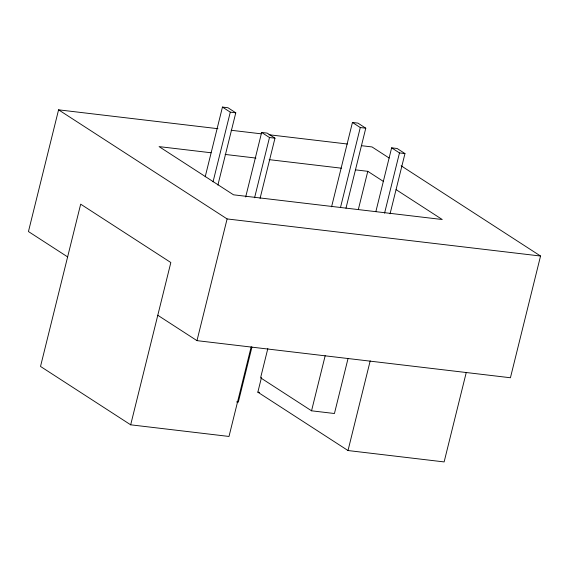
<?xml version="1.0" encoding="UTF-8"?>
<svg xmlns="http://www.w3.org/2000/svg" width="569" height="569" viewBox="0 0 569 569"><rect width="100%" height="100%" fill="white"/><g stroke="black" fill="none" stroke-linecap="round" stroke-linejoin="round"><path stroke-width="0.85" d="M217.934 128.701L58.571 109.831L28.45 231.547L67.626 256.904M130.678 424.815L170.842 262.529L80.677 204.164L40.52 366.443L130.678 424.815L229.001 436.451L251.199 346.749M205.203 176.788L222.451 107.079L227.941 107.733L235.786 112.804L217.891 185.096M213.041 181.867L230.289 112.157L222.451 107.079M401.102 165.764L540.55 256.036L510.429 377.752L196.981 340.646L227.102 218.93L58.571 109.831M245.673 196.995L261.648 132.456L267.138 133.103L274.976 138.182L260.069 198.417M254.578 197.77L269.486 137.527L261.648 132.456M251.939 347.054L238.311 402.134L236.555 401.927M267.835 348.555L260.595 377.816L311.549 410.804L334.437 413.514L348.064 358.434M466.224 372.624L444.126 461.921L348.008 450.541L257.842 392.169L261.47 377.51M331.571 206.81L352.446 122.47L357.937 123.117L365.775 128.196L345.966 208.233M340.475 207.578L360.284 127.541L352.446 122.47M358.399 209.25L367.787 171.319L355.454 169.854M311.549 410.804L325.176 355.725M375.881 211.526L391.636 147.84L397.134 148.495L404.972 153.566L390.064 213.809M384.566 213.155L399.481 152.919L391.636 147.84M348.008 450.541L370.206 360.838M230.289 112.157L235.786 112.804M360.284 127.541L365.775 128.196M231.142 130.265L261.079 133.807M269.002 134.746L347.367 144.021M361.45 145.685L372.019 146.937L389.168 158.04M269.486 137.527L274.976 138.182M399.481 152.919L404.972 153.566M211.028 152.762L159.064 146.61L233.532 194.818L442.255 219.52L396.081 189.633M225.118 154.427L255.936 158.075M269.151 159.64L341.364 168.189M227.102 218.93L540.55 256.036M257.842 392.169L259.606 392.382M367.787 171.319L383.421 181.44M157.791 315.269L196.981 340.646"/></g></svg>
